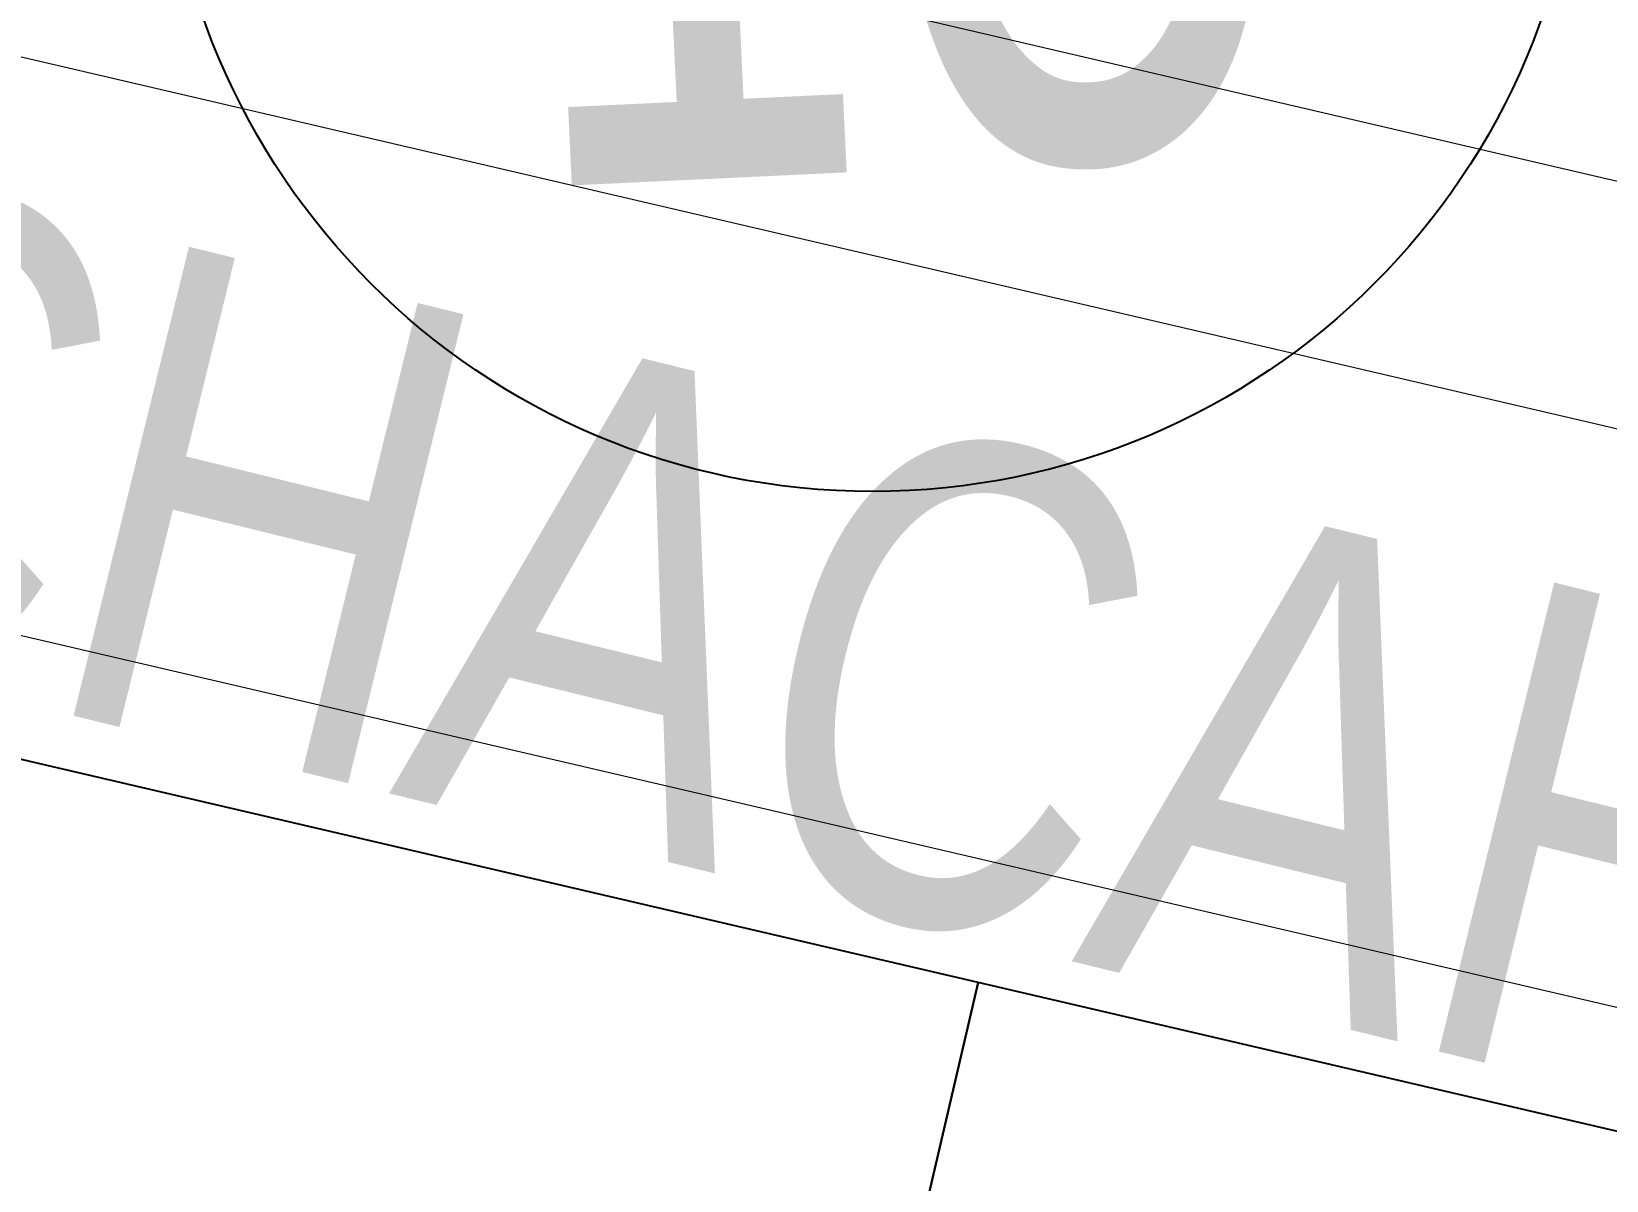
# Model space of a CAD drawing. Header units: millimetres. Extents: x 474016 to 477875, y 2288607 to 2292200.
# Drawn here: x 474217.41 to 474236.97, y 2289460.75 to 2289475.03 of the extents above; entities that cross this region are included whole.
import ezdxf
from ezdxf.enums import TextEntityAlignment as Align

# ---------------------------------------------------------------- set-up
doc = ezdxf.new("R2010")
doc.units = ezdxf.units.MM
doc.header["$LTSCALE"] = 50
for name, color, linetype, lineweight in [('BANQUETA', 251, 'Continuous', 5), ('JARDINES', 98, 'Continuous', 13), ('LOTES', 6, 'Continuous', 15), ('NO DE MZ', 3, 'Continuous', 18), ('vialidad', 5, 'Continuous', 13)]:
    doc.layers.add(name, color=color, linetype=linetype, lineweight=lineweight)
doc.layers.add('CVL_LOTIF', color=1, linetype='Continuous')
doc.styles.add('Legend', font='calibri.ttf')
doc.styles.get("Standard").update_dxf_attribs({"font": 'arial.ttf'})

msp = doc.modelspace()

# ---------------------------------------------------------------- linework, layer by layer
at = {"color": 3}
msp.add_circle((474227.858, 2289478.125), 8.813, dxfattribs=at)
at = {"layer": 'BANQUETA'}
msp.add_lwpolyline([(474156.614, 2289427.24), (474278.352, 2289398.869, 0.414214), (474280.753, 2289400.363), (474291.875, 2289448.084, 0.414214), (474290.381, 2289450.486), (474168.643, 2289478.857)], format="xyb", dxfattribs=at)
at = {"layer": 'CVL_LOTIF'}
for points in [[(474229.171, 2289463.211), (474216.998, 2289466.048), (474211.323, 2289441.7), (474223.497, 2289438.863)], [(474241.345, 2289460.373), (474229.171, 2289463.211), (474223.497, 2289438.863), (474235.671, 2289436.026)]]:
    msp.add_lwpolyline(points, close=True, dxfattribs=at)
at = {"layer": 'JARDINES'}
msp.add_lwpolyline([(474292.65, 2289460.225, -0.388075), (474291.969, 2289457.303), (474181.918, 2289482.95, -0.386646), (474182.599, 2289485.872)], format="xyb", close=True, dxfattribs=at)
at = {"layer": 'LOTES'}
msp.add_line((474223.497, 2289438.863), (474229.171, 2289463.211), dxfattribs=at)

# ---------------------------------------------------------------- texts
at = {"layer": 'NO DE MZ', "lineweight": 9, "style": 'Legend', "width": 0.65}
msp.add_text('13', height=10, rotation=2.7155, dxfattribs=at).set_placement((474227.754, 2289478.295), align=Align.MIDDLE)
at = {"layer": 'vialidad', "color": 5, "width": 0.75}
msp.add_text('CHACAH', height=6, rotation=346.1813, dxfattribs=at).set_placement((474226.629, 2289467.478), align=Align.MIDDLE)

doc.saveas('drawing.dxf')
